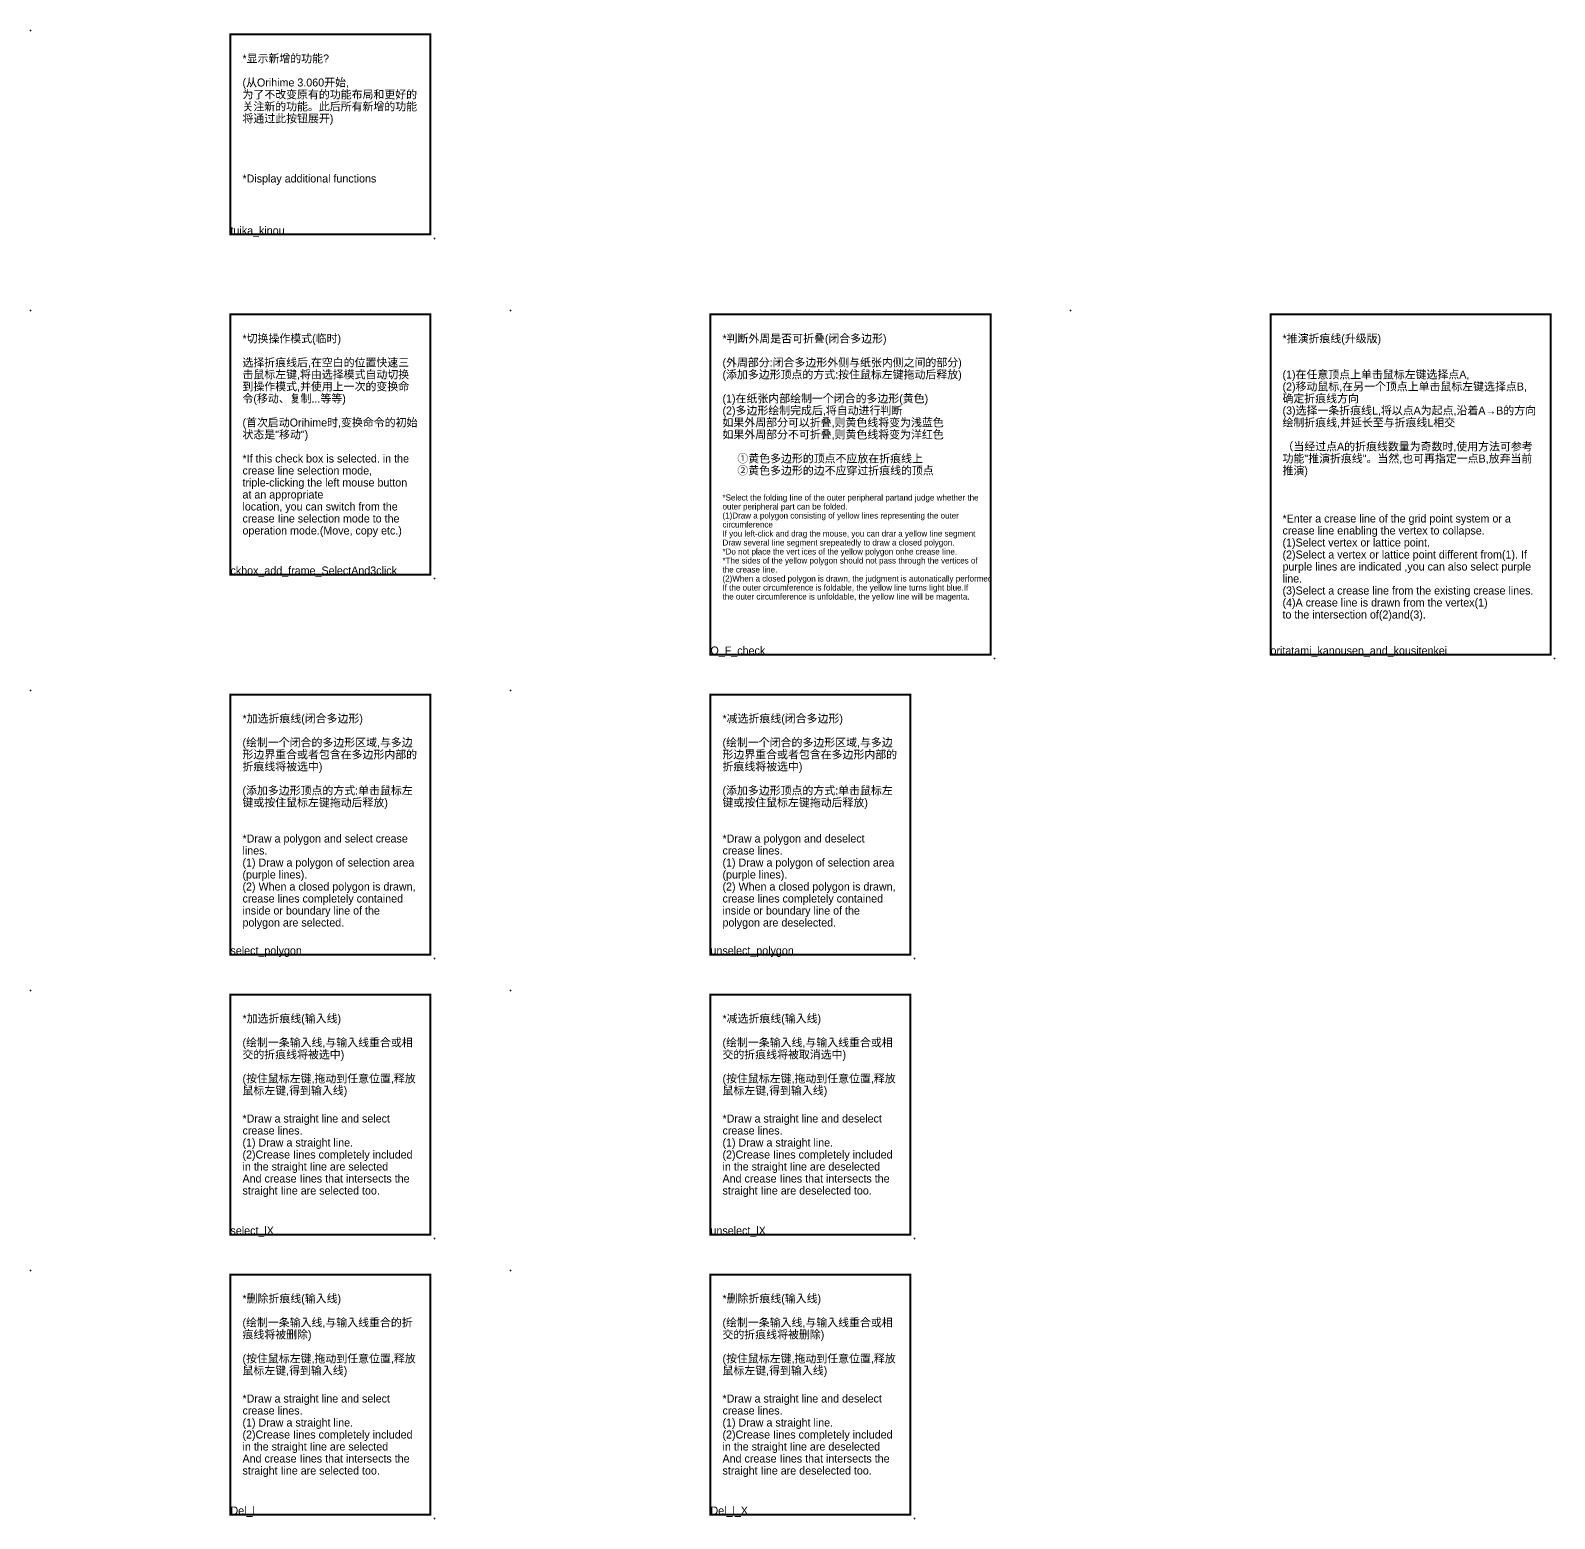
# Model space of a CAD drawing. Header units: millimetres. Extents: x -1842 to 3667, y -2745 to 2263.
# Drawn here: x 3206.3 to 3587.3, y -2501.9 to -2129.9 of the extents above; entities that cross this region are included whole.
import ezdxf

# ---------------------------------------------------------------- set-up
doc = ezdxf.new("R2010")
doc.units = ezdxf.units.MM
doc.header["$LTSCALE"] = 1000
doc.layers.add('1-中文', color=7, linetype='Continuous', lineweight=25)
doc.layers.add('2-英文', color=250, linetype='Continuous', lineweight=25)
doc.layers.add('3-图名', color=6, linetype='Continuous', plot=False, transparency=0.5)
doc.layers.add('4-图框', color=7, linetype='Continuous', true_color=0x81cde4)
doc.styles.add('kucha制图', font='')
doc.styles.get('kucha制图').set_extended_font_data('思源黑体 CN Regular')

# ---------------------------------------------------------------- blocks, each defined once
blk = doc.blocks.new('*U15')
at = {"color": 0, "const_width": 0.5}
blk.add_lwpolyline([(0, -50), (50, -50), (50, 0), (0, 0)], close=True, dxfattribs=at)
at = {"color": 8}
for p in [(-50, 1), (51, -51)]:
    blk.add_point(p, dxfattribs=at)
blk = doc.blocks.new('图名')
at = {"layer": '3-图名', "ltscale": 8, "style": 'kucha制图', "flags": 8}
blk.add_attdef('图名', (0, 0), '', height=2, dxfattribs=at)
blk = doc.blocks.new('*U12')
at = {"color": 0, "const_width": 0.5}
blk.add_lwpolyline([(0, -65), (50, -65), (50, 0), (0, 0)], close=True, dxfattribs=at)
at = {"color": 8}
for p in [(-50, 1), (51, -66)]:
    blk.add_point(p, dxfattribs=at)
blk = doc.blocks.new('*U14')
at = {"color": 0, "const_width": 0.5}
blk.add_lwpolyline([(0, -60), (50, -60), (50, 0), (0, 0)], close=True, dxfattribs=at)
at = {"color": 8}
for p in [(-50, 1), (51, -61)]:
    blk.add_point(p, dxfattribs=at)
blk = doc.blocks.new('*U13')
at = {"color": 0, "const_width": 0.5}
blk.add_lwpolyline([(0, -85), (70, -85), (70, 0), (0, 0)], close=True, dxfattribs=at)
at = {"color": 8}
for p in [(-50, 1), (71, -86)]:
    blk.add_point(p, dxfattribs=at)

msp = doc.modelspace()

# ---------------------------------------------------------------- block references
at = {"layer": '3-图名'}
ref = msp.add_blockref('图名', (3256.31, -2180.92), dxfattribs=at)
ref.add_attrib('图名', 'tuika_kinou', (3256.31, -2180.92), dxfattribs={"ltscale": 8, "height": 2, "style": 'kucha制图'})
ref = msp.add_blockref('图名', (3256.31, -2265.92), dxfattribs=at)
ref.add_attrib('图名', 'ckbox_add_frame_SelectAnd3click', (3256.31, -2265.92), dxfattribs={"ltscale": 8, "height": 2, "style": 'kucha制图'})
ref = msp.add_blockref('图名', (3376.31, -2285.92), dxfattribs=at)
ref.add_attrib('图名', 'O_F_check', (3376.31, -2285.92), dxfattribs={"ltscale": 8, "height": 2, "style": 'kucha制图'})
ref = msp.add_blockref('图名', (3516.31, -2285.92), dxfattribs=at)
ref.add_attrib('图名', 'oritatami_kanousen_and_kousitenkei', (3516.31, -2285.92), dxfattribs={"ltscale": 8, "height": 2, "style": 'kucha制图'})
ref = msp.add_blockref('图名', (3256.31, -2360.92), dxfattribs=at)
ref.add_attrib('图名', 'select_polygon', (3256.31, -2360.92), dxfattribs={"ltscale": 8, "height": 2, "style": 'kucha制图'})
ref = msp.add_blockref('图名', (3376.31, -2360.92), dxfattribs=at)
ref.add_attrib('图名', 'unselect_polygon', (3376.31, -2360.92), dxfattribs={"ltscale": 8, "height": 2, "style": 'kucha制图'})
ref = msp.add_blockref('图名', (3256.31, -2430.92), dxfattribs=at)
ref.add_attrib('图名', 'select_lX', (3256.31, -2430.92), dxfattribs={"ltscale": 8, "height": 2, "style": 'kucha制图'})
ref = msp.add_blockref('图名', (3376.31, -2430.92), dxfattribs=at)
ref.add_attrib('图名', 'unselect_lX', (3376.31, -2430.92), dxfattribs={"ltscale": 8, "height": 2, "style": 'kucha制图'})
ref = msp.add_blockref('图名', (3256.31, -2500.92), dxfattribs=at)
ref.add_attrib('图名', 'Del_l', (3256.31, -2500.92), dxfattribs={"ltscale": 8, "height": 2, "style": 'kucha制图'})
ref = msp.add_blockref('图名', (3376.31, -2500.92), dxfattribs=at)
ref.add_attrib('图名', 'Del_l_X', (3376.31, -2500.92), dxfattribs={"ltscale": 8, "height": 2, "style": 'kucha制图'})
at = {"layer": '4-图框'}
for name, p in [('*U15', (3256.31, -2130.92)), ('*U12', (3256.31, -2200.92)), ('*U13', (3376.31, -2200.92)), ('*U13', (3516.31, -2200.92)), ('*U12', (3256.31, -2295.92)), ('*U12', (3376.31, -2295.92)), ('*U14', (3256.31, -2370.92)), ('*U14', (3376.31, -2370.92)), ('*U14', (3256.31, -2440.92)), ('*U14', (3376.31, -2440.92))]:
    msp.add_blockref(name, p, dxfattribs=at)

# ---------------------------------------------------------------- texts
at = {"layer": '1-中文', "char_height": 2, "attachment_point": 1, "line_spacing_factor": 0.9, "style": 'kucha制图'}
for s, width, insert in [('*显示新增的功能?\\P\\P(从Orihime 3.060开始,\\P为了不改变原有的功能布局和更好的关注新的功能。此后所有新增的功能将通过此按钮展开)', 44, (3259.31, -2135.92)), ('*切换操作模式(临时)\\P\\P选择折痕线后,在空白的位置快速三击鼠标左键,将由选择模式自动切换到操作模式,并使用上一次的变换命令(移动、复制...等等)\\P\\P(首次启动Orihime时,变换命令的初始状态是"移动")', 44, (3259.31, -2205.92)), ('*判断外周是否可折叠(闭合多边形)\\P\\P(外周部分:闭合多边形外侧与纸张内侧之间的部分)\\P(添加多边形顶点的方式:按住鼠标左键拖动后释放)\\P\\P(1)在纸张内部绘制一个闭合的多边形(黄色)^J(2)多边形绘制完成后,将自动进行判断^J如果外周部分可以折叠,则黄色线将变为浅蓝色\\P如果外周部分不可折叠,则黄色线将变为洋红色\\P\\P     ①黄色多边形的顶点不应放在折痕线上^J     ②黄色多边形的边不应穿过折痕线的顶点', 64, (3379.31, -2205.92)), ('*推演折痕线(升级版)\\P\\P\\P(1)在任意顶点上单击鼠标左键选择点A,\\P(2)移动鼠标,在另一个顶点上单击鼠标左键选择点B,\\P确定折痕线方向\\P(3)选择一条折痕线L,将以点A为起点,沿着A→B的方向绘制折痕线,并延长至与折痕线L相交\\P\\P（当经过点A的折痕线数量为奇数时,使用方法可参考功能"推演折痕线"。当然,也可再指定一点B,放弃当前推演)', 64, (3519.31, -2205.92)), ('*加选折痕线(闭合多边形)\\P\\P(绘制一个闭合的多边形区域,与多边形边界重合或者包含在多边形内部的折痕线将被选中)\\P\\P(添加多边形顶点的方式:单击鼠标左键或按住鼠标左键拖动后释放)', 44, (3259.31, -2300.92)), ('*减选折痕线(闭合多边形)\\P\\P(绘制一个闭合的多边形区域,与多边形边界重合或者包含在多边形内部的折痕线将被选中)\\P\\P(添加多边形顶点的方式:单击鼠标左键或按住鼠标左键拖动后释放)', 44, (3379.31, -2300.92)), ('*加选折痕线(输入线)\\P\\P(绘制一条输入线,与输入线重合或相交的折痕线将被选中)\\P\\P(按住鼠标左键,拖动到任意位置,释放鼠标左键,得到输入线)', 44, (3259.31, -2375.92)), ('*减选折痕线(输入线)\\P\\P(绘制一条输入线,与输入线重合或相交的折痕线将被取消选中)\\P\\P(按住鼠标左键,拖动到任意位置,释放鼠标左键,得到输入线)', 44, (3379.31, -2375.92)), ('*删除折痕线(输入线)\\P\\P(绘制一条输入线,与输入线重合的折痕线将被删除)\\P\\P(按住鼠标左键,拖动到任意位置,释放鼠标左键,得到输入线)', 44, (3259.31, -2445.92)), ('*删除折痕线(输入线)\\P\\P(绘制一条输入线,与输入线重合或相交的折痕线将被删除)\\P\\P(按住鼠标左键,拖动到任意位置,释放鼠标左键,得到输入线)', 44, (3379.31, -2445.92))]:
    msp.add_mtext_dynamic_manual_height_columns(s, width=width, gutter_width=12.5, heights=[0], dxfattribs=dict(at, insert=insert))
at = {"layer": '2-英文', "attachment_point": 1, "line_spacing_factor": 0.9, "style": 'kucha制图'}
for s, width, insert, char_height in [('*Display additional functions', 44, (3259.31, -2165.92), 2), ('*If this check box is selected. in the crease line selection mode,\\Ptriple-clicking the left mouse button at an appropriate\\Plocation, you can switch from the crease Iine selection mode to the operation mode.(Move, copy etc.)', 44, (3259.31, -2235.92), 2), ('*Select the folding Iine of the outer peripheral partand judge whether the outer peripheral part can be folded.\\P(1)Draw a polygon consisting of yellow lines representing the outer circumference\\PIf you left-click and drag the mouse, you can drar a yellow Iine segment Draw several Iine segment srepeatedly to draw a closed polygon.\\P*Do not place the vert ices of the yellow polygon onhe crease Iine.\\P*The sides of the yellow polygon should not pass through the vertices of the crease Iine.\\P(2)When a closed polygon is drawn, the judgment is autonatically performed\\PIf the outer circumference is foldable, the yellow line turns Iight blue.If the outer circumference is unfoldable, the yellow Iine will be magenta.', 63.8603, (3379.31, -2245.92), 1.5), ('*Enter a crease line of the grid point system or a crease line enabling the vertex to collapse.\\P(1)Select vertex or lattice point.\\P(2)Select a vertex or lattice point different from(1). If purple lines are indicated ,you can also select purple line.\\P(3)Select a crease line from the existing crease lines.\\P(4)A crease line is drawn from the vertex(1)\\Pto the intersection of(2)and(3).', 65, (3519.31, -2250.92), 2), ('*Draw a polygon and select crease lines.\\P(1) Draw a polygon of selection area (purple lines).\\P(2) When a closed polygon is drawn, crease lines completely contained inside or boundary line of the polygon are selected.', 44, (3259.31, -2330.92), 2), ('*Draw a polygon and deselect crease lines.\\P(1) Draw a polygon of selection area (purple lines).\\P(2) When a closed polygon is drawn, crease lines completely contained inside or boundary line of the polygon are deselected.', 44, (3379.31, -2330.92), 2), ('*Draw a straight line and select crease lines.\\P(1) Draw a straight line. \\P(2)Crease Iines completely included in the straight Iine are selected\\PAnd crease Iines that intersects the straight Iine are selected too.', 44, (3259.31, -2400.92), 2), ('*Draw a straight line and deselect crease lines.\\P(1) Draw a straight line. \\P(2)Crease Iines completely included in the straight Iine are deselected\\PAnd crease Iines that intersects the straight Iine are deselected too.', 44, (3379.31, -2400.92), 2), ('*Draw a straight line and select crease lines.\\P(1) Draw a straight line. \\P(2)Crease Iines completely included in the straight Iine are selected\\PAnd crease Iines that intersects the straight Iine are selected too.', 44, (3259.31, -2470.92), 2), ('*Draw a straight line and deselect crease lines.\\P(1) Draw a straight line. \\P(2)Crease Iines completely included in the straight Iine are deselected\\PAnd crease Iines that intersects the straight Iine are deselected too.', 44, (3379.31, -2470.92), 2)]:
    msp.add_mtext_dynamic_manual_height_columns(s, width=width, gutter_width=12.5, heights=[0], dxfattribs=dict(at, insert=insert, char_height=char_height))

doc.saveas('drawing.dxf')
